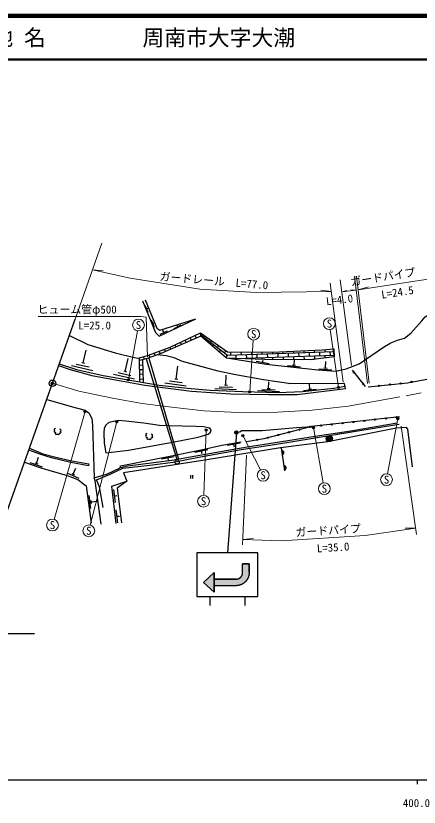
# Model space of a CAD drawing. Units: millimetres at full size, sheet at 1:1000; details may follow other scales. Extents: x 40000 to 680000, y 20000 to 380000.
# Drawn here: x 375980 to 468475, y 198715 to 380000 of the extents above; entities that cross this region are included whole.
import ezdxf
from ezdxf.enums import TextEntityAlignment as Align

# ---------------------------------------------------------------- set-up
doc = ezdxf.new("R2010")
doc.units = ezdxf.units.MM
doc.header["$LTSCALE"] = 1000
doc.header["$PDMODE"] = 32
doc.header["$PDSIZE"] = 500
doc.linetypes.add('CHAIN', pattern=[18.5, 12, -1.5, 3.5, -1.5])
for name, color, linetype, lineweight in [('M-BGD', 7, 'Continuous', 25), ('M-BGD-HTXT', 7, 'Continuous', 13), ('M-BMK', 2, 'CHAIN', 13), ('M-BMK-OTRS', 5, 'Continuous', 25), ('M-BMK-SRVR', 3, 'Continuous', 25), ('M-STR-HTXT', 7, 'Continuous', 13), ('M-STR-STRC', 7, 'Continuous', 25), ('M-TTL', 2, 'Continuous', 140), ('M-TTL-BAND', 7, 'Continuous', 25), ('M-TTL-LINE', 7, 'Continuous', 50)]:
    doc.layers.add(name, color=color, linetype=linetype, lineweight=lineweight)
doc.layers.add('M-OTRS', color=6, linetype='Continuous')
doc.layers.add('M-TTL-TXT', color=7, linetype='Continuous')
doc.styles.add('ＭＳ ゴシック', font='')
doc.styles.get('ＭＳ ゴシック').set_extended_font_data('MS Gothic')

msp = doc.modelspace()

# ---------------------------------------------------------------- hatches: boundary and pattern name
at = {"layer": 'M-BGD'}
for points in [[(448582, 283168, -1), (447182, 283168, -0.41421), (447882, 283868, -0.41421)], [(436986, 280400, -0.82183), (437131, 279419)], [(437492, 276978, -0.82183), (437637, 275997)]]:
    msp.add_hatch(color=256, dxfattribs=at).paths.add_polyline_path(points)
at = {"layer": 'M-STR-STRC'}
for points in [[(402024, 296722, -1), (401585, 296483, -1)], [(429831, 293986, -1), (429392, 293746, -1)], [(450203, 294989, -1), (449764, 294750, -1)], [(392081, 289478, -1), (391642, 289239, -1)], [(399367, 287123, -1), (398927, 286884, -1)], [(463810, 287820, -1), (463371, 287581, -1)], [(419838, 285245, -1), (419399, 285006, -1)], [(426230, 284345, -1), (426905, 284774, -0.41421), (426782, 284222, -0.41421)], [(444463, 285791, -1), (444024, 285552, -1)], [(428266, 283953, -1), (427827, 283713, -1)], [(426484, 249453), (426537, 249454), (426589, 249455), (426641, 249457), (426693, 249461), (426746, 249465), (426798, 249470), (426850, 249476), (426902, 249482), (426953, 249490), (427005, 249499), (427057, 249508), (427108, 249519), (427159, 249530), (427210, 249542), (427261, 249555), (427311, 249569), (427361, 249584), (427411, 249600), (427461, 249617), (427510, 249634), (427559, 249653), (427608, 249672), (427656, 249692), (427704, 249713), (427752, 249734), (427799, 249757), (427846, 249780), (427893, 249804), (427939, 249829), (427984, 249855), (428029, 249882), (428074, 249909), (428118, 249937), (428162, 249966), (428205, 249996), (428248, 250026), (428290, 250057), (428331, 250089), (428372, 250122), (428413, 250155), (428452, 250189), (428492, 250224), (428530, 250259), (428568, 250295), (428605, 250332), (428642, 250369), (428678, 250407), (428714, 250446), (428748, 250485), (428782, 250525), (428816, 250565), (428848, 250606), (428880, 250648), (428911, 250690), (428942, 250733), (428971, 250776), (429000, 250819), (429028, 250864), (429056, 250908), (429082, 250953), (429108, 250999), (429133, 251045), (429157, 251091), (429181, 251138), (429203, 251185), (429225, 251233), (429246, 251281), (429266, 251329), (429285, 251378), (429303, 251427), (429321, 251477), (429337, 251526), (429353, 251576), (429368, 251626), (429382, 251677), (429395, 251727), (429407, 251778), (429419, 251830), (429429, 251881), (429439, 251932), (429447, 251984), (429455, 252036), (429462, 252088), (429468, 252140), (429473, 252192), (429477, 252244), (429480, 252296), (429482, 252349), (429484, 252401), (429484, 252453), (429484, 254453), (427984, 254453), (427984, 252453), (427984, 252427), (427983, 252401), (427982, 252375), (427981, 252349), (427978, 252323), (427976, 252296), (427973, 252270), (427970, 252244), (427966, 252219), (427961, 252193), (427957, 252167), (427951, 252141), (427946, 252116), (427940, 252090), (427933, 252065), (427926, 252040), (427919, 252015), (427911, 251990), (427902, 251965), (427894, 251940), (427885, 251916), (427875, 251891), (427865, 251867), (427854, 251843), (427844, 251819), (427832, 251796), (427821, 251772), (427809, 251749), (427796, 251726), (427783, 251703), (427770, 251681), (427756, 251658), (427742, 251636), (427728, 251614), (427713, 251593), (427698, 251572), (427682, 251551), (427666, 251530), (427650, 251509), (427633, 251489), (427616, 251469), (427599, 251450), (427581, 251430), (427563, 251411), (427545, 251393), (427526, 251374), (427507, 251356), (427488, 251339), (427468, 251321), (427448, 251304), (427428, 251288), (427408, 251271), (427387, 251255), (427366, 251240), (427345, 251225), (427323, 251210), (427301, 251195), (427279, 251181), (427257, 251168), (427234, 251154), (427211, 251141), (427188, 251129), (427165, 251117), (427142, 251105), (427118, 251094), (427094, 251083), (427070, 251073), (427046, 251062), (427022, 251053), (426997, 251044), (426973, 251035), (426948, 251027), (426923, 251019), (426898, 251011), (426872, 251004), (426847, 250998), (426822, 250992), (426796, 250986), (426770, 250981), (426745, 250976), (426719, 250972), (426693, 250968), (426667, 250964), (426641, 250961), (426615, 250959), (426589, 250957), (426563, 250955), (426537, 250954), (426510, 250953), (426484, 250953), (421484, 250953), (421484, 249453)], [(421484, 250953), (421484, 252453), (418984, 250203), (421484, 247953), (421484, 249453)]]:
    msp.add_hatch(color=256, dxfattribs=at).paths.add_polyline_path(points)

# ---------------------------------------------------------------- linework, layer by layer
at = {"layer": 'M-BGD'}
for p, q in [((405601, 313747), (406284, 312081)), ((405942, 312914), (406387, 313096)), ((406988, 310361), (407670, 308695)), ((407329, 309528), (407773, 309710)), ((412292, 308392), (413911, 309178)), ((413102, 308785), (412971, 309055)), ((409109, 307067), (410729, 307853)), ((409919, 307460), (409657, 308000)), ((417420, 306187), (417130, 306806)), ((418435, 306628), (418332, 307369)), ((418392, 306935), (424485, 302234)), ((419016, 306454), (419247, 306730)), ((412779, 304171), (412551, 304658)), ((413950, 304680), (413706, 305199)), ((415079, 305170), (414821, 305722)), ((416250, 305679), (415975, 306264)), ((419615, 305613), (419808, 305842)), ((420601, 305231), (420894, 305580)), ((421132, 304309), (421393, 304620)), ((391439, 300479), (392104, 303405)), ((409160, 302599), (408884, 303186)), ((410330, 303108), (410085, 303630)), ((411500, 303616), (411285, 304074)), ((422185, 304008), (422540, 304431)), ((422649, 303005), (422978, 303397)), ((423770, 302786), (424186, 303281)), ((424485, 302234), (448962, 303089)), ((425310, 302263), (425283, 303046)), ((427709, 302347), (427685, 303020)), ((430107, 302431), (430088, 302993)), ((432506, 302514), (432490, 302967)), ((434904, 302598), (434892, 302949)), ((437303, 302682), (437290, 303060)), ((439701, 302766), (439687, 303171)), ((440929, 302008), (440901, 302808)), ((442100, 302849), (442085, 303282)), ((443327, 302092), (443299, 302891)), ((444499, 302933), (444482, 303394)), ((445726, 302175), (445698, 302975)), ((446897, 303017), (446879, 303528)), ((448124, 302259), (448096, 303059)), ((401055, 298559), (401719, 301484)), ((404388, 296161), (404308, 301633)), ((404995, 301200), (405187, 296026)), ((405521, 301346), (405252, 301919)), ((405886, 301429), (412900, 278357)), ((406460, 301603), (413301, 278429)), ((406753, 301723), (406483, 302297)), ((407958, 302158), (407684, 302742)), ((424166, 301701), (424617, 302239)), ((426408, 301501), (448995, 302290)), ((426537, 301505), (426510, 302305)), ((427740, 301460), (427737, 301547)), ((428936, 301589), (428908, 302389)), ((430144, 301386), (430135, 301631)), ((431335, 301673), (431307, 302473)), ((432548, 301312), (432534, 301715)), ((432574, 300610), (432661, 301125)), ((433733, 301757), (433705, 302556)), ((434950, 301283), (434932, 301799)), ((436132, 301840), (436104, 302640)), ((437352, 301266), (437331, 301882)), ((438530, 301924), (438502, 302724)), ((439754, 301248), (439729, 301966)), ((439775, 300009), (439905, 301202)), ((441690, 301234), (444422, 301329)), ((442156, 301250), (442128, 302050)), ((443358, 301222), (443355, 301292)), ((444554, 301345), (444526, 302134)), ((446946, 301627), (446925, 302217)), ((388736, 299863), (393611, 298755)), ((389844, 300227), (392769, 299562)), ((391098, 300557), (391781, 300402)), ((404332, 300003), (405039, 300029)), ((412758, 296780), (413165, 299752)), ((431095, 300859), (434054, 300361)), ((438258, 299932), (441240, 299608)), ((439427, 300047), (440123, 299971)), ((445479, 299153), (448471, 298937)), ((446647, 299370), (447345, 299319)), ((446996, 299345), (447104, 300841)), ((398351, 297943), (403227, 296835)), ((399459, 298306), (402385, 297641)), ((400713, 298636), (401396, 298481)), ((404347, 298963), (405077, 298990)), ((404362, 297928), (405115, 297956)), ((424155, 295416), (424240, 297665)), ((453119, 298826), (456121, 295087)), ((404379, 296777), (405158, 296806)), ((410118, 295930), (415072, 295252)), ((411190, 296389), (414162, 295982)), ((412411, 296827), (413104, 296732)), ((433937, 294642), (433994, 296141)), ((443429, 294545), (443318, 295589)), ((421622, 294612), (426619, 294422)), ((422639, 295024), (425637, 294909)), ((423805, 295429), (424505, 295403)), ((431415, 294138), (436412, 293948)), ((432426, 294400), (435424, 294285)), ((433587, 294656), (434286, 294629)), ((441960, 294177), (444943, 294495)), ((443081, 294508), (443777, 294582)), ((427390, 282083), (424436, 281560)), ((425913, 281822), (426018, 281231)), ((437667, 275795), (436887, 281067)), ((419978, 280587), (417039, 279985)), ((418509, 280286), (418629, 279698)), ((436986, 280400), (437131, 279419)), ((379191, 277681), (382026, 276700)), ((380375, 277588), (381037, 277360)), ((380706, 277474), (381197, 278892)), ((412305, 278999), (409359, 278432)), ((410832, 278716), (410945, 278126)), ((389139, 274988), (389730, 276367)), ((437492, 276978), (437637, 275997)), ((387642, 275303), (390400, 274122)), ((388818, 275126), (389461, 274850)), ((416048, 274773), (416048, 273991)), ((416515, 274773), (416515, 273991)), ((398377, 271522), (398740, 268545)), ((392730, 270079), (393125, 267105)), ((393178, 268978), (393271, 268284)), ((393225, 268631), (394711, 268829)), ((398558, 270033), (399154, 270106)), ((398949, 266833), (399312, 263855)), ((399130, 265344), (399726, 265417))]:
    msp.add_line(p, q, dxfattribs=at)
for points in [[(424823, 301550), (433422, 300216), (445231, 298933), (449381, 298634), (451734, 299147), (454686, 300259), (460505, 304278), (461988, 305096), (463513, 305697), (465080, 306169), (466540, 307285), (469117, 310119), (469855, 311030), (473076, 313198), (483289, 319690), (489095, 300372)], [(404997, 314719), (407975, 307449), (408842, 306620), (417283, 310613)], [(405635, 314902), (408301, 308454), (409013, 307966), (417283, 310613)], [(388259, 306806), (392495, 304724), (398738, 302834), (403113, 301693), (404066, 301560), (404308, 301633)], [(404308, 301633), (406396, 302265), (411390, 304113), (418332, 307369), (424510, 303055), (434737, 302942), (446295, 303478), (448936, 303707), (449013, 301871), (443501, 301221), (433015, 301297), (424324, 301565), (418435, 306628), (409064, 302558), (406064, 301474), (404317, 301025)], [(385805, 299873), (388474, 298976), (393378, 297642), (398007, 296754), (405564, 295381), (416235, 294010), (425279, 293430), (434001, 293223), (440514, 293264), (451550, 294633), (451346, 295800), (439018, 295705), (432781, 296604), (426008, 297816), (422386, 298591), (414192, 300785), (412321, 301617), (410464, 302110), (408427, 302328)], [(385953, 300292), (389869, 298990), (396040, 297588), (403508, 296311), (408879, 295399), (415381, 294676), (420518, 294209), (428023, 293912), (436111, 293678), (441703, 293912), (448878, 294676), (451463, 295128)], [(456793, 294975), (465811, 295946), (475918, 297871), (475918, 297872)], [(383067, 292136), (389796, 290163), (391871, 289700), (392798, 288941), (393446, 287681), (393576, 286199), (393958, 274182)], [(395988, 267374), (395134, 272106), (394513, 273736), (397618, 274977), (400490, 276374), (406739, 277072), (412096, 277770), (418329, 278952), (427688, 280668), (435753, 281875), (448389, 283903), (458637, 285578), (463858, 286434)], [(463449, 286703), (452814, 284880), (444654, 283634), (435488, 282147), (429034, 281182), (424233, 280359), (416870, 279071), (411724, 278146), (408128, 277684), (401699, 276855), (399895, 276425)], [(463952, 288103), (443807, 285909), (432862, 283133), (428857, 282402)], [(385110, 285388), (384982, 285433), (384870, 285388), (384764, 285254), (384784, 285124), (384867, 285065), (384926, 285054), (384821, 284993), (384756, 284804), (384789, 284667), (384970, 284598), (385117, 284617), (385040, 284420), (385037, 284254), (385161, 284178), (385343, 284140), (385468, 284196), (385501, 284257), (385554, 284175), (385785, 284072), (385959, 284140), (386058, 284300), (386016, 284411), (385945, 284463), (386139, 284415), (386330, 284528), (386383, 284727), (386312, 284804), (386184, 284835), (386341, 284880), (386363, 284968), (386322, 285139), (386240, 285229), (386068, 285306)], [(466940, 276695), (465898, 285301), (465553, 285708), (463183, 285542), (447515, 282373), (436704, 281044), (430115, 279993), (419354, 278189), (400696, 275274), (401442, 273418), (399202, 271795), (400189, 263866)], [(427255, 284659), (427760, 285016), (432493, 284995), (440362, 285710), (444003, 285930)], [(406095, 284260), (405967, 284305), (405855, 284260), (405749, 284127), (405769, 283996), (405851, 283938), (405911, 283926), (405806, 283865), (405741, 283676), (405773, 283540), (405954, 283470), (406102, 283489), (406025, 283293), (406022, 283126), (406146, 283050), (406328, 283012), (406453, 283068), (406486, 283129), (406538, 283047), (406770, 282944), (406944, 283012), (407043, 283172), (407001, 283283), (406930, 283336), (407124, 283287), (407315, 283400), (407368, 283599), (407297, 283676), (407169, 283708), (407326, 283752), (407348, 283841), (407307, 284011), (407225, 284101), (407053, 284178)], [(379124, 280995), (382148, 279679), (385155, 278901), (388451, 278104), (390986, 277670), (392706, 277380), (392652, 276946), (388632, 277688), (384159, 278720), (381515, 279552), (378962, 280537)], [(395538, 263563), (394153, 273466), (393958, 274182), (397006, 275106), (399895, 276425), (399967, 276927), (410923, 279039), (418448, 280580), (423246, 281653), (427686, 282441)], [(377987, 277780), (381717, 276489), (387793, 274714), (390209, 273790), (392127, 272334), (393264, 263776)], [(399025, 263725), (397985, 272253), (401442, 273418)], [(324151, 230099), (327709, 237671), (370209, 237671), (370209, 238521), (380246, 238521)]]:
    msp.add_lwpolyline(points, dxfattribs=at)
msp.add_lwpolyline([(396637, 279862), (401819, 280527), (411528, 282239), (417811, 283495), (420059, 284132), (420613, 284590), (420747, 285182), (420441, 285526), (418989, 285813), (417250, 285889), (411001, 286042), (408912, 286158), (405338, 286673), (401210, 287151), (399414, 287323), (398344, 287074), (397331, 286864), (396624, 286196), (396242, 285527), (396127, 284458), (396242, 282127)], close=True, dxfattribs=at)
for centre, radius in [((453547, 298292), 150), ((455631, 295697), 150), ((461764, 295510), 150), ((464249, 295778), 150), ((466724, 296120), 150), ((459278, 295242), 150), ((448417, 286411), 150), ((450902, 286682), 150), ((453387, 286952), 150), ((455873, 287223), 150), ((458358, 287494), 150), ((460843, 287765), 150), ((463328, 288035), 150), ((438608, 284591), 150), ((441032, 285205), 150), ((443455, 285820), 150), ((445931, 286140), 150), ((431316, 282851), 150), ((433762, 283361), 150), ((436185, 283976), 150), ((447882, 283168), 700), ((412943, 277796), 500)]:
    msp.add_circle(centre, radius, dxfattribs=at)
for centre in [(436962, 279895), (437467, 276473)]:
    msp.add_arc(centre, 505, 289.57908, 87.23727, dxfattribs=at)
at = {"layer": 'M-BGD-HTXT'}
for p, q in [((401805, 296602), (403867, 307840)), ((449983, 294869), (448082, 308157)), ((429612, 293866), (430426, 305735)), ((391862, 289359), (384758, 264638)), ((399147, 287004), (393053, 263341)), ((463591, 287700), (461236, 275073)), ((419618, 285125), (419074, 270154)), ((444244, 285672), (446495, 273007)), ((428047, 283833), (432079, 275957))]:
    msp.add_line(p, q, dxfattribs=at)
for centre in [(404111, 309168), (447891, 309493), (430518, 307081), (432695, 274755), (460989, 273746), (446731, 271677), (419025, 268805), (384386, 263340), (392716, 262033)]:
    msp.add_circle(centre, 1350, dxfattribs=at)
at = {"layer": 'M-BMK'}
msp.add_lwpolyline([(384370, 295817), (390453, 294045), (398137, 292432), (404937, 291165), (410354, 290474), (419125, 289535), (426877, 289149), (435986, 289208), (443961, 289672), (452221, 290582), (483019, 296148), (571312, 313777)], dxfattribs=at)
at = {"layer": 'M-BMK-OTRS'}
msp.add_line((374001, 266518), (389562, 310489), dxfattribs=at)
at = {"layer": 'M-BMK-SRVR'}
msp.add_circle((384370, 295817), 750, dxfattribs=at)
at = {"layer": 'M-OTRS'}
msp.add_point((384370, 295817), dxfattribs=at)
at = {"layer": 'M-STR-HTXT'}
for p, q in [((395733, 327927), (389562, 310489)), ((393557, 321779), (396005, 321593)), ((450349, 319520), (452988, 299889)), ((453675, 320328), (456604, 295794)), ((454107, 320347), (457036, 295813)), ((454480, 317226), (472534, 320016)), ((448088, 318780), (451060, 296077)), ((454480, 317226), (456830, 317935)), ((448342, 316838), (445907, 317149)), ((450718, 316777), (454052, 317175)), ((450718, 316777), (451904, 317091)), ((454052, 317175), (452824, 317201)), ((404613, 311095), (381111, 311095)), ((405853, 310995), (404613, 311095)), ((406171, 301888), (405853, 310995)), ((464310, 285995), (467891, 261195)), ((428872, 279377), (427966, 258798)), ((467682, 262642), (465227, 262632)), ((428018, 259998), (430458, 260270))]:
    msp.add_line(p, q, dxfattribs=at)
for points in [[(393557, 321779), (402227, 319882), (418167, 317404), (431087, 316618), (448342, 316838)], [(428018, 259998), (436910, 259744), (456089, 260968), (467682, 262642)]]:
    msp.add_lwpolyline(points, dxfattribs=at)
at = {"layer": 'M-STR-STRC'}
for p, q in [((426567, 284559), (424484, 256953)), ((431484, 256953), (417484, 256953)), ((417484, 256953), (417484, 246953)), ((431484, 255570), (431484, 256953)), ((427984, 252453), (427984, 254453)), ((429484, 254453), (427984, 254453)), ((429484, 252453), (429484, 254453)), ((431484, 246953), (431484, 255563)), ((418984, 250203), (421484, 252453)), ((421484, 247953), (421484, 252453)), ((421484, 247953), (418984, 250203)), ((426484, 250953), (421484, 250953)), ((426484, 249453), (421484, 249453)), ((417484, 246953), (431484, 246953)), ((420484, 246953), (420484, 244953)), ((428484, 246953), (428484, 244953))]:
    msp.add_line(p, q, dxfattribs=at)
for points in [[(426484, 249453), (421484, 249453), (421484, 250953), (426484, 250953), (426510, 250953), (426537, 250954), (426563, 250955), (426589, 250957), (426615, 250959), (426641, 250961), (426667, 250964), (426693, 250968), (426719, 250972), (426745, 250976), (426770, 250981), (426796, 250986), (426822, 250992), (426847, 250998), (426872, 251004), (426898, 251011), (426923, 251019), (426948, 251027), (426973, 251035), (426997, 251044), (427022, 251053), (427046, 251062), (427070, 251073), (427094, 251083), (427118, 251094), (427142, 251105), (427165, 251117), (427188, 251129), (427211, 251141), (427234, 251154), (427257, 251168), (427279, 251181), (427301, 251195), (427323, 251210), (427345, 251225), (427366, 251240), (427387, 251255), (427408, 251271), (427428, 251288), (427448, 251304), (427468, 251321), (427488, 251339), (427507, 251356), (427526, 251374), (427545, 251393), (427563, 251411), (427581, 251430), (427599, 251450), (427616, 251469), (427633, 251489), (427650, 251509), (427666, 251530), (427682, 251551), (427698, 251572), (427713, 251593), (427728, 251614), (427742, 251636), (427756, 251658), (427770, 251681), (427783, 251703), (427796, 251726), (427809, 251749), (427821, 251772), (427832, 251796), (427844, 251819), (427854, 251843), (427865, 251867), (427875, 251891), (427885, 251916), (427894, 251940), (427902, 251965), (427911, 251990), (427919, 252015), (427926, 252040), (427933, 252065), (427940, 252090), (427946, 252116), (427951, 252141), (427957, 252167), (427961, 252193), (427966, 252219), (427970, 252244), (427973, 252270), (427976, 252296), (427978, 252323), (427981, 252349), (427982, 252375), (427983, 252401), (427984, 252427), (427984, 252453), (427984, 254453), (429484, 254453), (429484, 252453), (429484, 252401), (429482, 252349), (429480, 252296), (429477, 252244), (429473, 252192), (429468, 252140), (429462, 252088), (429455, 252036), (429447, 251984), (429439, 251932), (429429, 251881), (429419, 251830), (429407, 251778), (429395, 251727), (429382, 251677), (429368, 251626), (429353, 251576), (429337, 251526), (429321, 251477), (429303, 251427), (429285, 251378), (429266, 251329), (429246, 251281), (429225, 251233), (429203, 251185), (429181, 251138), (429157, 251091), (429133, 251045), (429108, 250999), (429082, 250953), (429056, 250908), (429028, 250864), (429000, 250819), (428971, 250776), (428942, 250733), (428911, 250690), (428880, 250648), (428848, 250606), (428816, 250565), (428782, 250525), (428748, 250485), (428714, 250446), (428678, 250407), (428642, 250369), (428605, 250332), (428568, 250295), (428530, 250259), (428492, 250224), (428452, 250189), (428413, 250155), (428372, 250122), (428331, 250089), (428290, 250057), (428248, 250026), (428205, 249996), (428162, 249966), (428118, 249937), (428074, 249909), (428029, 249882), (427984, 249855), (427939, 249829), (427893, 249804), (427846, 249780), (427799, 249757), (427752, 249734), (427704, 249713), (427656, 249692), (427608, 249672), (427559, 249653), (427510, 249634), (427461, 249617), (427411, 249600), (427361, 249584), (427311, 249569), (427261, 249555), (427210, 249542), (427159, 249530), (427108, 249519), (427057, 249508), (427005, 249499), (426953, 249490), (426902, 249482), (426850, 249476), (426798, 249470), (426746, 249465), (426693, 249461), (426641, 249457), (426589, 249455), (426537, 249454)], [(421484, 249453), (421484, 247953), (418984, 250203), (421484, 252453)]]:
    msp.add_lwpolyline(points, close=True, dxfattribs=at)
for centre, radius in [((401805, 296602), 250), ((429612, 293866), 250), ((449983, 294869), 250), ((391862, 289359), 250), ((399147, 287004), 250), ((463591, 287700), 250), ((419618, 285125), 250), ((426567, 284559), 400), ((444244, 285672), 250), ((428047, 283833), 250)]:
    msp.add_circle(centre, radius, dxfattribs=at)
at = {"layer": 'M-TTL'}
msp.add_line((680000, 380000), (40000, 380000), dxfattribs=at)
at = {"layer": 'M-TTL-BAND'}
for p, q in [((40000, 205000), (579000, 205000)), ((468000, 205000), (468000, 204000))]:
    msp.add_line(p, q, dxfattribs=at)
at = {"layer": 'M-TTL-LINE'}
msp.add_line((40000, 370000), (680000, 370000), dxfattribs=at)

# ---------------------------------------------------------------- texts
at = {"layer": 'M-BGD-HTXT', "style": 'ＭＳ ゴシック'}
for p in [(404111, 309168), (447891, 309493), (430518, 307081), (432695, 274755), (460989, 273746), (446731, 271677), (419025, 268805), (384386, 263340), (392716, 262033)]:
    msp.add_text('S', height=1833, dxfattribs=at).set_placement(p, align=Align.MIDDLE_CENTER)
at = {"layer": 'M-STR-HTXT', "style": 'ＭＳ ゴシック'}
for s, rotation, p in [('ガードレール  L=77.0', 355.249, (421276, 317825)), ('ガードパイプ', 8.784, (460390, 318746)), ('L=24.5', 8.784, (463717, 315216)), ('L=4.0', 6.807, (450379, 313499)), ('ガードパイプ', 3.65, (447702, 260640)), ('L=35.0', 3.65, (448832, 256756))]:
    msp.add_text(s, height=1833, rotation=rotation, dxfattribs=at).set_placement(p, align=Align.BOTTOM_CENTER)
msp.add_text('ヒューム管φ500', height=1833, dxfattribs=at).set_placement((399116, 311256), align=Align.BOTTOM_RIGHT)
msp.add_text('L=25.0', height=1833, dxfattribs=at).set_placement((394060, 307600), align=Align.BOTTOM_CENTER)
at = {"layer": 'M-TTL-BAND', "style": 'ＭＳ ゴシック'}
msp.add_text('400.0', height=1833, dxfattribs=at).set_placement((467844, 198195), align=Align.BOTTOM_CENTER)
at = {"layer": 'M-TTL-TXT', "style": 'ＭＳ ゴシック'}
for s, p in [('地 名', (370380, 375000)), ('周南市大字大潮', (405024, 375000))]:
    msp.add_text(s, height=3666, dxfattribs=at).set_placement(p, align=Align.MIDDLE_LEFT)

doc.saveas('drawing.dxf')
